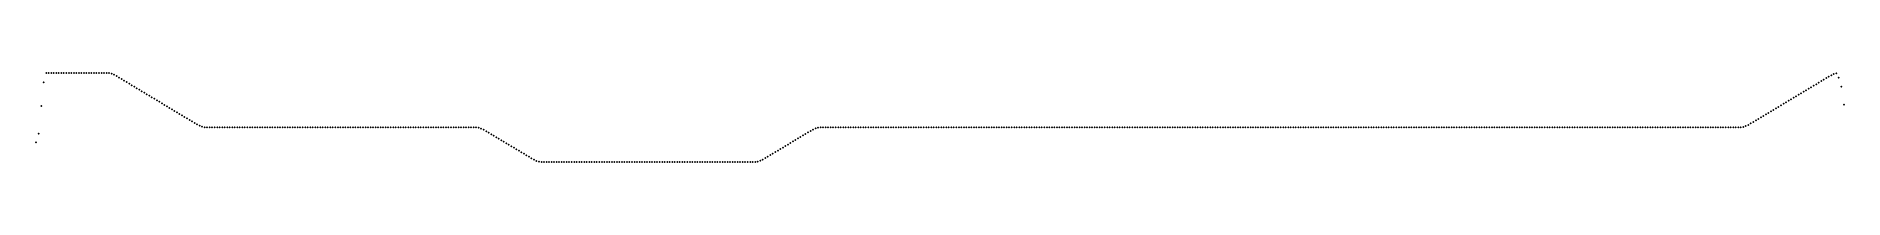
# Model space of a CAD drawing. Header units: metres. Extents: x 0 to 360, y -7 to 11.
import ezdxf

# ---------------------------------------------------------------- set-up
doc = ezdxf.new("R2010")
doc.units = ezdxf.units.M

msp = doc.modelspace()

# ---------------------------------------------------------------- linework, layer by layer
for p in [(2, 10.83), (2.5, 10.83), (3, 10.83), (3.5, 10.83), (4, 10.83), (4.5, 10.83), (5, 10.83), (5.5, 10.83), (6, 10.83), (6.5, 10.83), (7, 10.83), (7.5, 10.83), (8, 10.83), (8.5, 10.83), (9, 10.83), (9.5, 10.83), (10, 10.83), (10.5, 10.83), (11, 10.83), (11.5, 10.83), (12, 10.83), (12.5, 10.83), (13, 10.83), (13.5, 10.83), (14, 10.82), (14.5, 10.79), (1.5, 8.95), (15, 10.67), (15.5, 10.47), (16, 10.2), (16.5, 9.9), (17, 9.6), (17.5, 9.3), (18, 9), (18.5, 8.69), (19, 8.39), (19.5, 8.09), (20, 7.79), (20.5, 7.49), (352, 7.4), (352.5, 7.7), (353, 8), (353.5, 8.3), (354, 8.6), (354.5, 8.9), (355, 9.2), (355.5, 9.5), (356, 9.81), (356.5, 10.11), (357, 10.39), (357.5, 10.62), (358, 10.76), (358.5, 9.91), (359, 8.12), (1, 4.29), (21, 7.19), (21.5, 6.89), (22, 6.59), (22.5, 6.29), (23, 5.99), (23.5, 5.69), (24, 5.39), (24.5, 5.09), (25, 4.79), (25.5, 4.49), (26, 4.19), (26.5, 3.88), (346, 3.79), (346.5, 4.09), (347, 4.39), (347.5, 4.69), (348, 4.99), (348.5, 5.29), (349, 5.59), (349.5, 5.89), (350, 6.2), (350.5, 6.5), (351, 6.8), (351.5, 7.1), (359.5, 4.51), (27, 3.58), (27.5, 3.28), (28, 2.98), (28.5, 2.68), (29, 2.38), (29.5, 2.08), (30, 1.78), (30.5, 1.48), (31, 1.18), (31.5, 0.88), (32, 0.59), (32.5, 0.32), (33, 0.13), (33.5, 0.03), (34, 0), (36, 0), (36.5, 0), (37, 0), (39.5, 0), (40, 0), (40.5, 0), (42, 0), (42.5, 0), (43, 0), (43.5, 0), (45, 0), (45.5, 0), (46, 0), (48.5, 0), (49, 0), (50.5, 0), (51, 0), (52.5, 0), (53, 0), (55.5, 0), (56, 0), (56.5, 0), (58.5, 0), (59, 0), (59.5, 0), (62, 0), (62.5, 0), (64.5, 0), (65, 0), (67, 0), (67.5, 0), (68.5, 0), (69, 0), (70.5, 0), (72, 0), (72.5, 0), (74, 0), (74.5, 0), (75, 0), (77, 0), (77.5, 0), (78, 0), (80, 0), (80.5, 0), (82, 0), (82.5, 0), (85.5, 0), (86, 0), (86.5, 0), (157, 0), (158.5, 0), (159, 0), (159.5, 0), (162, 0), (162.5, 0), (163, 0), (165.5, 0), (166, 0), (166.5, 0), (167.5, 0), (168, 0), (169.5, 0), (170, 0), (170.5, 0), (173, 0), (173.5, 0), (175, 0), (175.5, 0), (177.5, 0), (178, 0), (179.5, 0), (180, 0), (181.5, 0), (182, 0), (183, 0), (183.5, 0), (186.5, 0), (187, 0), (187.5, 0), (188, 0), (188.5, 0), (189, 0), (190, 0), (190.5, 0), (192, 0), (192.5, 0), (193, 0), (195.5, 0), (196, 0), (196.5, 0), (198, 0), (198.5, 0), (200, 0), (200.5, 0), (201.5, 0), (202, 0), (203.5, 0), (204, 0), (207, 0), (207.5, 0), (209.5, 0), (211, 0), (211.5, 0), (212, 0), (214, 0), (214.5, 0), (215, 0), (218, 0), (218.5, 0), (219, 0), (221.5, 0), (222, 0), (223.5, 0), (225, 0), (225.5, 0), (226, 0), (228, 0), (228.5, 0), (229.5, 0), (230, 0), (230.5, 0), (233.5, 0), (234, 0), (234.5, 0), (236, 0), (236.5, 0), (237, 0), (238.5, 0), (239, 0), (240.5, 0), (241, 0), (242.5, 0), (243, 0), (243.5, 0), (245, 0), (245.5, 0), (247, 0), (247.5, 0), (248.5, 0), (250, 0), (250.5, 0), (252, 0), (252.5, 0), (253, 0), (256, 0), (256.5, 0), (257, 0), (257.5, 0), (259.5, 0), (261, 0), (261.5, 0), (262, 0), (264.5, 0), (265, 0), (265.5, 0), (267, 0), (267.5, 0), (269, 0), (270.5, 0), (271, 0), (272.5, 0), (273, 0), (274.5, 0), (276.5, 0), (277, 0), (278, 0), (278.5, 0), (280, 0), (280.5, 0), (281.5, 0), (282, 0), (282.5, 0), (284, 0), (285.5, 0), (286, 0), (288, 0), (288.5, 0), (289, 0), (289.5, 0), (290, 0), (292, 0), (292.5, 0), (294.5, 0), (295, 0), (296.5, 0), (297, 0), (298, 0), (298.5, 0), (300, 0), (300.5, 0), (301, 0), (303, 0), (303.5, 0), (304, 0), (304.5, 0), (305, 0), (305.5, 0), (307, 0), (307.5, 0), (308, 0), (308.5, 0), (309, 0), (311, 0), (311.5, 0), (313, 0), (313.5, 0), (315.5, 0), (316, 0), (316.5, 0), (317, 0), (318.5, 0), (319.5, 0), (321, 0), (321.5, 0), (322, 0), (324, 0), (324.5, 0), (326.5, 0), (327, 0), (328, 0), (328.5, 0), (329, 0), (331, 0), (331.5, 0), (333, 0), (333.5, 0), (334, 0), (336, 0), (336.5, 0), (337, 0), (338.5, 0), (339, 0.02), (339.5, 0.09), (340, 0.26), (340.5, 0.5), (341, 0.79), (341.5, 1.09), (342, 1.39), (342.5, 1.69), (343, 1.99), (343.5, 2.29), (344, 2.59), (344.5, 2.89), (345, 3.19), (345.5, 3.49), (0, -3), (0.5, -1.27), (34.5, 0), (35, 0), (35.5, 0), (37.5, 0), (38, 0), (38.5, 0), (39, 0), (41, 0), (41.5, 0), (44, 0), (44.5, 0), (46.5, 0), (47, 0), (47.5, 0), (48, 0), (49.5, 0), (50, 0), (51.5, 0), (52, 0), (53.5, 0), (54, 0), (54.5, 0), (55, 0), (57, 0), (57.5, 0), (58, 0), (60, 0), (60.5, 0), (61, 0), (61.5, 0), (63, 0), (63.5, 0), (64, 0), (65.5, 0), (66, 0), (66.5, 0), (68, 0), (69.5, 0), (70, 0), (71, 0), (71.5, 0), (73, 0), (73.5, 0), (75.5, 0), (76, 0), (76.5, 0), (78.5, 0), (79, 0), (79.5, 0), (81, 0), (81.5, 0), (83, 0), (83.5, 0), (84, 0), (84.5, 0), (85, 0), (87, 0), (87.5, -0.01), (88, -0.08), (88.5, -0.23), (89, -0.46), (89.5, -0.75), (90, -1.05), (90.5, -1.35), (91, -1.65), (91.5, -1.95), (92, -2.25), (92.5, -2.55), (93, -2.85), (93.5, -3.15), (94, -3.45), (149.5, -3.4), (150, -3.1), (150.5, -2.8), (151, -2.5), (151.5, -2.2), (152, -1.9), (152.5, -1.6), (153, -1.3), (153.5, -1), (154, -0.7), (154.5, -0.42), (155, -0.2), (155.5, -0.06), (156, -0.01), (156.5, 0), (157.5, 0), (158, 0), (160, 0), (160.5, 0), (161, 0), (161.5, 0), (163.5, 0), (164, 0), (164.5, 0), (165, 0), (167, 0), (168.5, 0), (169, 0), (171, 0), (171.5, 0), (172, 0), (172.5, 0), (174, 0), (174.5, 0), (176, 0), (176.5, 0), (177, 0), (178.5, 0), (179, 0), (180.5, 0), (181, 0), (182.5, 0), (184, 0), (184.5, 0), (185, 0), (185.5, 0), (186, 0), (189.5, 0), (191, 0), (191.5, 0), (193.5, 0), (194, 0), (194.5, 0), (195, 0), (197, 0), (197.5, 0), (199, 0), (199.5, 0), (201, 0), (202.5, 0), (203, 0), (204.5, 0), (205, 0), (205.5, 0), (206, 0), (206.5, 0), (208, 0), (208.5, 0), (209, 0), (210, 0), (210.5, 0), (212.5, 0), (213, 0), (213.5, 0), (215.5, 0), (216, 0), (216.5, 0), (217, 0), (217.5, 0), (219.5, 0), (220, 0), (220.5, 0), (221, 0), (222.5, 0), (223, 0), (224, 0), (224.5, 0), (226.5, 0), (227, 0), (227.5, 0), (229, 0), (231, 0), (231.5, 0), (232, 0), (232.5, 0), (233, 0), (235, 0), (235.5, 0), (237.5, 0), (238, 0), (239.5, 0), (240, 0), (241.5, 0), (242, 0), (244, 0), (244.5, 0), (246, 0), (246.5, 0), (248, 0), (249, 0), (249.5, 0), (251, 0), (251.5, 0), (253.5, 0), (254, 0), (254.5, 0), (255, 0), (255.5, 0), (258, 0), (258.5, 0), (259, 0), (260, 0), (260.5, 0), (262.5, 0), (263, 0), (263.5, 0), (264, 0), (266, 0), (266.5, 0), (268, 0), (268.5, 0), (269.5, 0), (270, 0), (271.5, 0), (272, 0), (273.5, 0), (274, 0), (275, 0), (275.5, 0), (276, 0), (277.5, 0), (279, 0), (279.5, 0), (281, 0), (283, 0), (283.5, 0), (284.5, 0), (285, 0), (286.5, 0), (287, 0), (287.5, 0), (290.5, 0), (291, 0), (291.5, 0), (293, 0), (293.5, 0), (294, 0), (295.5, 0), (296, 0), (297.5, 0), (299, 0), (299.5, 0), (301.5, 0), (302, 0), (302.5, 0), (306, 0), (306.5, 0), (309.5, 0), (310, 0), (310.5, 0), (312, 0), (312.5, 0), (314, 0), (314.5, 0), (315, 0), (317.5, 0), (318, 0), (319, 0), (320, 0), (320.5, 0), (322.5, 0), (323, 0), (323.5, 0), (325, 0), (325.5, 0), (326, 0), (327.5, 0), (329.5, 0), (330, 0), (330.5, 0), (332, 0), (332.5, 0), (334.5, 0), (335, 0), (335.5, 0), (337.5, 0), (338, 0), (94.5, -3.75), (95, -4.05), (95.5, -4.35), (96, -4.65), (96.5, -4.95), (97, -5.25), (97.5, -5.55), (98, -5.85), (98.5, -6.15), (99, -6.44), (99.5, -6.67), (100, -6.81), (100.5, -6.87), (101, -6.89), (101.5, -6.89), (102, -6.89), (102.5, -6.89), (103, -6.89), (103.5, -6.89), (104, -6.89), (104.5, -6.89), (105, -6.89), (105.5, -6.89), (106, -6.89), (106.5, -6.89), (107, -6.89), (107.5, -6.89), (108, -6.89), (108.5, -6.89), (109, -6.89), (109.5, -6.89), (110, -6.89), (110.5, -6.89), (111, -6.89), (111.5, -6.89), (112, -6.89), (112.5, -6.89), (113, -6.89), (113.5, -6.89), (114, -6.89), (114.5, -6.89), (115, -6.89), (115.5, -6.89), (116, -6.89), (116.5, -6.89), (117, -6.89), (117.5, -6.89), (118, -6.89), (118.5, -6.89), (119, -6.89), (119.5, -6.89), (120, -6.89), (120.5, -6.89), (121, -6.89), (121.5, -6.89), (122, -6.89), (122.5, -6.89), (123, -6.89), (123.5, -6.89), (124, -6.89), (124.5, -6.89), (125, -6.89), (125.5, -6.89), (126, -6.89), (126.5, -6.89), (127, -6.89), (127.5, -6.89), (128, -6.89), (128.5, -6.89), (129, -6.89), (129.5, -6.89), (130, -6.89), (130.5, -6.89), (131, -6.89), (131.5, -6.89), (132, -6.89), (132.5, -6.89), (133, -6.89), (133.5, -6.89), (134, -6.89), (134.5, -6.89), (135, -6.89), (135.5, -6.89), (136, -6.89), (136.5, -6.89), (137, -6.89), (137.5, -6.89), (138, -6.89), (138.5, -6.89), (139, -6.89), (139.5, -6.89), (140, -6.89), (140.5, -6.89), (141, -6.89), (141.5, -6.89), (142, -6.89), (142.5, -6.89), (143, -6.87), (143.5, -6.8), (144, -6.64), (144.5, -6.39), (145, -6.1), (145.5, -5.8), (146, -5.5), (146.5, -5.2), (147, -4.9), (147.5, -4.6), (148, -4.3), (148.5, -4), (149, -3.7)]:
    msp.add_point(p)

doc.saveas('drawing.dxf')
